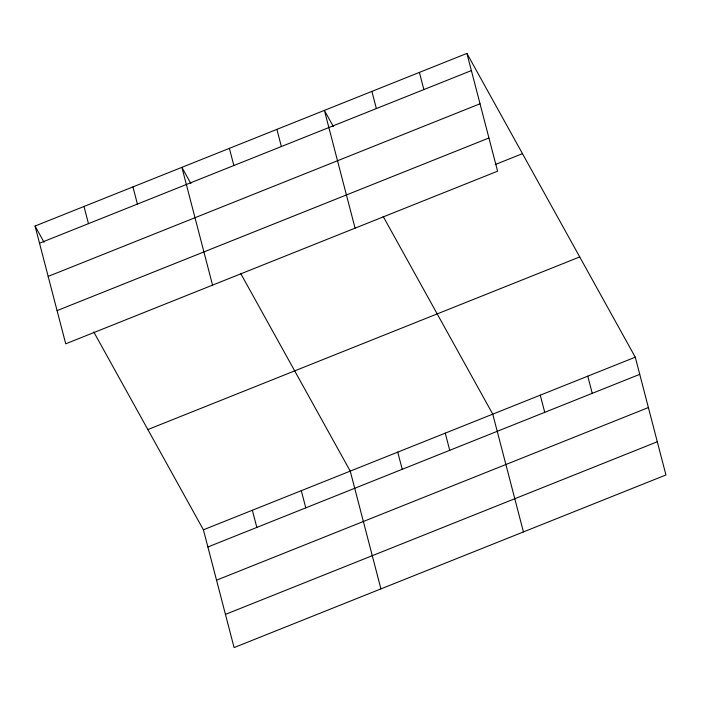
<?xml version="1.0" encoding="UTF-8"?>
<svg xmlns="http://www.w3.org/2000/svg" width="701" height="701" viewBox="0 0 701 701"><rect width="100%" height="100%" fill="white"/><g stroke="black" fill="none" stroke-linecap="round" stroke-linejoin="round"><path stroke-width="1.05" d="M466.91 53.416L497.587 171.193L65.728 343.814L35.05 226.037L466.91 53.416L635.272 357.186L665.95 474.963L234.09 647.584L203.413 529.807L93.794 332.02M39.519 243.212L471.379 70.582M48.167 276.404L480.027 103.783M57.079 310.613L488.939 137.992M495.178 164.569L522.464 153.659M147.858 429.564L579.709 256.943M203.413 529.807L635.272 357.186M207.89 546.982L639.741 374.352M216.539 580.183L648.39 407.553M225.45 614.383L657.301 441.761M333.387 126.609L324.397 110.381L355.074 228.158M383.132 216.364L492.759 414.151L523.437 531.928M190.874 183.574L181.883 167.346L212.561 285.123M240.618 273.329L350.246 471.116L380.923 588.893M35.05 226.037L44.049 242.266M587.762 376.174L592.24 393.34M540.261 395.162L544.738 412.328M419.4 72.405L423.877 89.57M371.898 91.393L376.367 108.559M445.258 433.139L449.727 450.314M397.747 452.127L402.225 469.302M276.886 129.37L281.364 146.535M229.385 148.358L233.862 165.524M301.299 490.682L305.776 507.848M252.36 510.24L256.829 527.415M132.936 186.904L137.414 204.079M83.997 206.471L88.466 223.645"/></g></svg>
